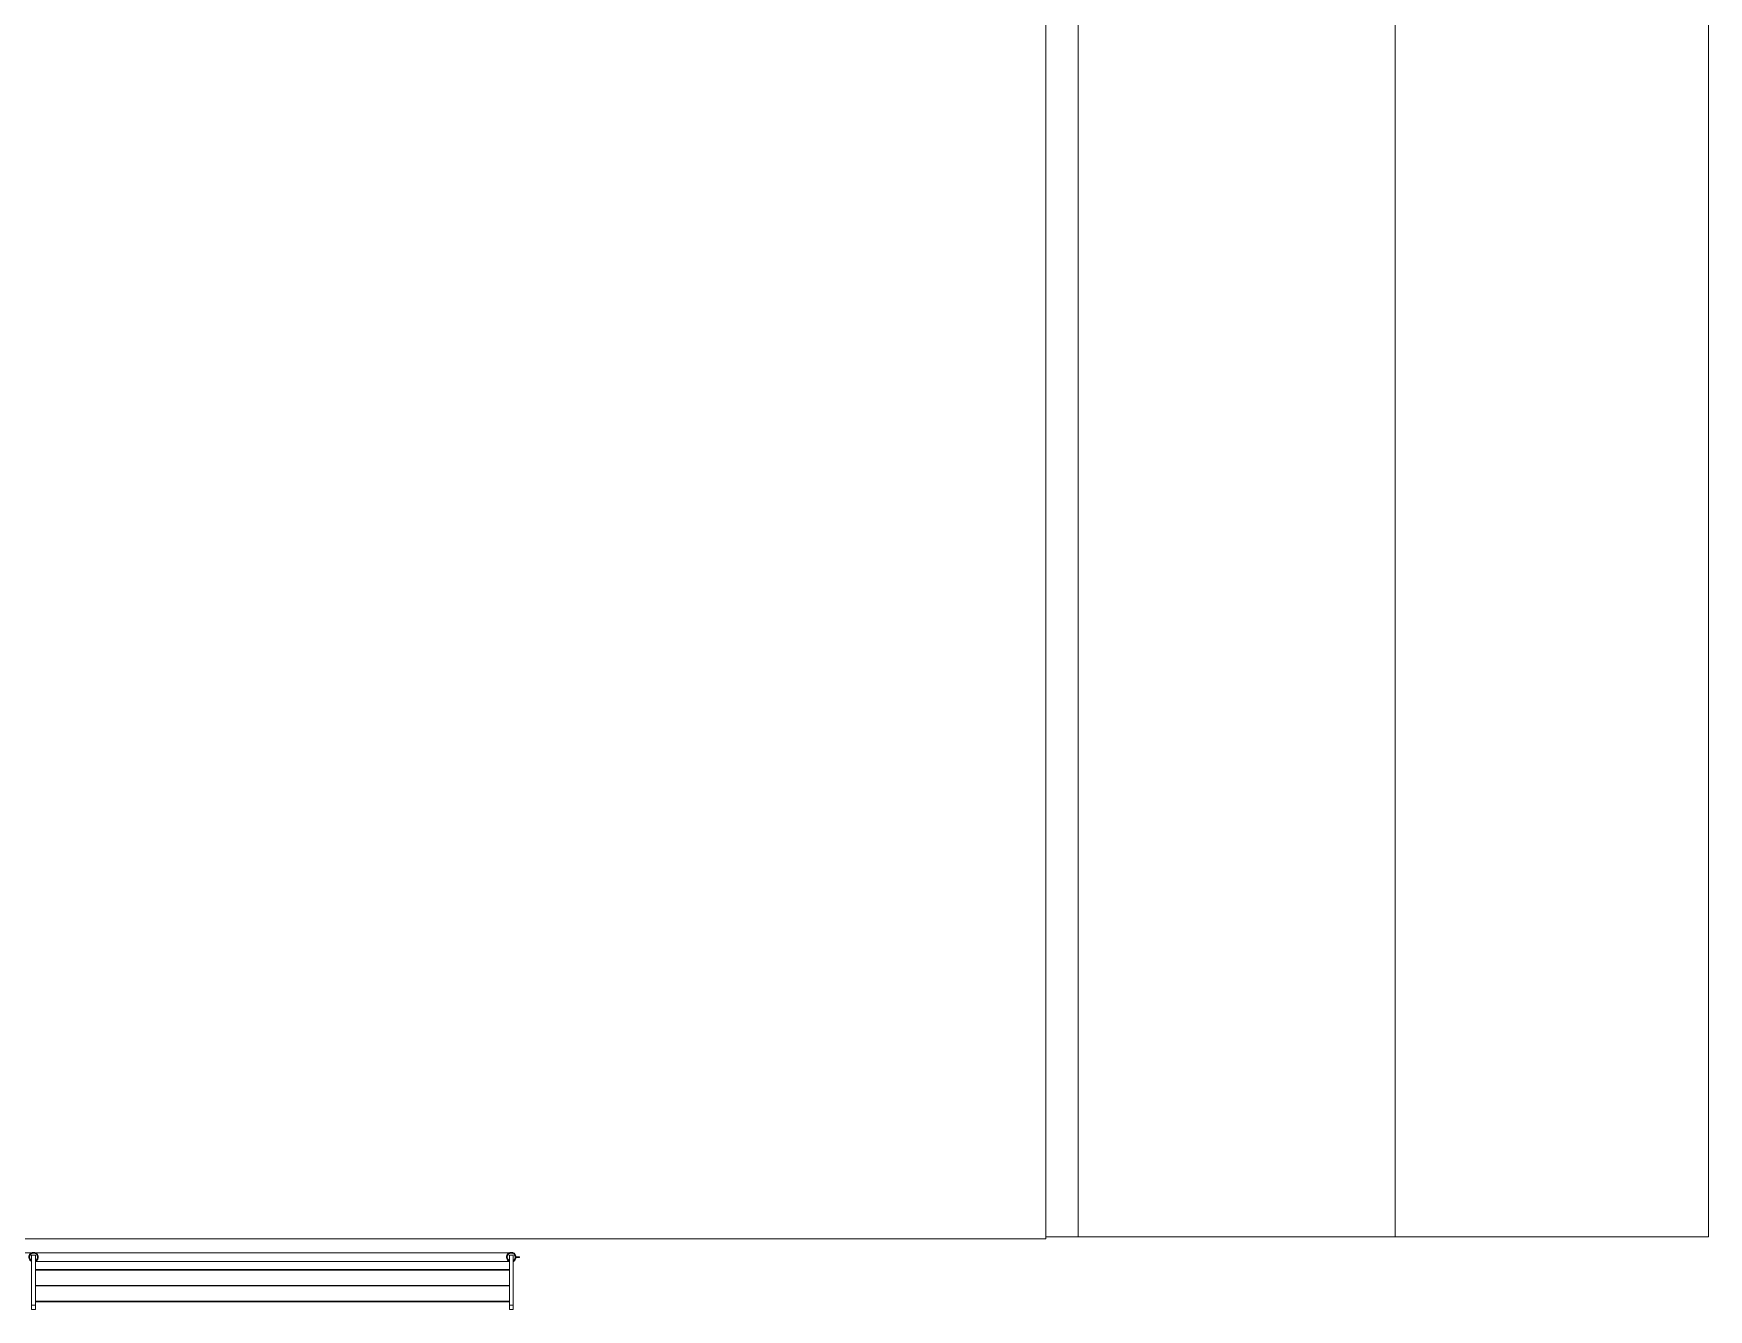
# Model space of a CAD drawing. Header units: metres. Extents: x -55 to 260, y -121 to 64.
# Drawn here: x 237.16 to 247.73, y -101.63 to -93.58 of the extents above; entities that cross this region are included whole.
import ezdxf

# ---------------------------------------------------------------- set-up
doc = ezdxf.new("R2010")
doc.units = ezdxf.units.M
for name, color, linetype, lineweight in [('0-1', 7, 'Continuous', 5), ('06MUREXT-3', 10, 'Continuous', 5), ('55BARANDAL-1', 253, 'Continuous', 5), ('70LINEA-1', 254, 'Continuous', 5)]:
    doc.layers.add(name, color=color, linetype=linetype, lineweight=lineweight)

# ---------------------------------------------------------------- blocks, each defined once
blk = doc.blocks.new('Railing - Wire Post - Chainlink-V301-A1 _ A700')
at = {"layer": '55BARANDAL-1'}
for p, q in [((-0.331, 0.012), (-0.323, 0.012)), ((-0.331, 0.012), (-0.331, -0.013)), ((-0.323, 0.012), (-0.317, 0.012)), ((-0.317, 0.012), (-0.311, 0.012)), ((-0.311, 0.012), (-0.304, 0.012)), ((-0.304, 0.012), (-0.304, -0.013)), ((0.013, 0.012), (-0.304, 0.012)), ((0.013, -0.013), (0.013, 0.012)), ((-0.331, -0.013), (-0.323, -0.013)), ((-0.323, -0.013), (-0.317, -0.013)), ((-0.317, -0.013), (-0.311, -0.013)), ((-0.311, -0.013), (-0.304, -0.013)), ((0.013, -0.013), (-0.304, -0.013)), ((-0.003, -0.03), (-0.003, -0.052)), ((-0.003, -0.052), (-0.003, -0.03)), ((-0.003, -0.03), (-0.003, -0.052)), ((-0.003, -0.052), (-0.003, -0.03)), ((-0.003, -0.03), (-0.003, -0.052)), ((-0.003, -0.052), (-0.003, -0.03)), ((-0.003, -0.03), (-0.003, -0.052)), ((-0.003, -0.052), (-0.003, -0.03)), ((-0.003, -0.03), (-0.003, -0.052)), ((-0.003, -0.052), (-0.003, -0.03)), ((-0.003, -0.052), (0.002, -0.052)), ((-0.002, -0.044), (-0.002, -0.033)), ((-0.002, -0.033), (0.001, -0.033)), ((-0.002, -0.052), (-0.002, -0.033)), ((0.001, -0.052), (-0.002, -0.052)), ((0.001, -0.033), (0.001, -0.044)), ((0.001, -0.033), (0.001, -0.052)), ((0.002, -0.052), (0.002, -0.03)), ((0.002, -0.03), (0.002, -0.052)), ((0.002, -0.052), (0.002, -0.03)), ((0.002, -0.03), (0.002, -0.052)), ((0.002, -0.052), (0.002, -0.03)), ((0.002, -0.03), (0.002, -0.052)), ((0.002, -0.052), (0.002, -0.03)), ((0.002, -0.03), (0.002, -0.052)), ((0.002, -0.052), (0.002, -0.03)), ((0.002, -0.03), (0.002, -0.052))]:
    blk.add_line(p, q, dxfattribs=at)
for radius, start, end in [(0.0301, 206.3748, 2.2872), (0.0301, 206.3748, 2.2872), (0.0301, 206.3748, 2.2872), (0.0301, 206.3748, 2.2872), (0.0301, 206.3748, 2.2872), (0.0301, 206.3748, 2.2872), (0.0301, 206.3748, 2.2872), (0.0301, 206.3748, 2.2872), (0.0301, 206.3748, 2.2872), (0.0301, 206.3748, 2.2872), (0.0301, 206.3748, 2.2872), (0.0301, 206.3748, 2.2872), (0.0301, 2.2872, 148.7371), (0.0301, 2.2872, 148.7371), (0.0251, 45, 150), (0.0251, 45, 150), (0.0251, 90, 148.3274), (0.0251, 270, 90), (0.0251, 0, 44.9925), (0.0251, 0, 44.9925), (0.0251, 315.0075, 0), (0.0251, 315.0075, 0), (0.0251, 315.0075, 0), (0.0251, 315.0075, 0), (0.0251, 315.0075, 0), (0.0251, 315.0075, 0), (0.0251, 315.0075, 0), (0.0301, 2.2872, 16.9322), (0.0301, 2.2872, 16.9322), (0.0301, 2.2872, 16.9322), (0.0301, 2.2872, 16.9322), (0.0301, 2.2872, 16.9322), (0.0301, 2.2872, 16.9322), (0.0301, 2.2872, 16.9322), (0.0301, 2.2872, 16.9322), (0.0301, 2.2872, 16.9322), (0.0301, 2.2872, 16.9322), (0.0251, 210, 315), (0.0251, 210, 315), (0.0251, 210, 315), (0.0251, 210, 315), (0.0251, 210, 315), (0.0251, 210, 315), (0.0251, 210, 315), (0.0251, 210, 315), (0.0251, 210, 315), (0.0251, 210, 315), (0.0251, 210, 315), (0.0251, 210, 315), (0.0251, 211.6726, 270), (0.0301, 265.2285, 274.7715), (0.0301, 265.2285, 274.7715), (0.0301, 265.2285, 274.7715), (0.0301, 265.2285, 274.7715), (0.0301, 265.2285, 274.7715), (0.0301, 265.2285, 274.7715), (0.0301, 265.2285, 274.7715), (0.0301, 265.2285, 274.7715), (0.0301, 265.2285, 274.7715), (0.0301, 265.2285, 274.7715), (0.0251, 315.0075, 360), (0.0251, 315.0075, 360), (0.0251, 315.0075, 360), (0.0251, 315.0075, 360), (0.0251, 315.0075, 360)]:
    blk.add_arc((0, 0), radius, start, end, dxfattribs=at)
blk = doc.blocks.new('Railing - Wire Post - Chainlink 2-V326-A1 _ A700')
at = {"layer": '55BARANDAL-1'}
for p, q in [((-0.331, 0.012), (-0.323, 0.012)), ((-0.331, 0.012), (-0.331, -0.013)), ((-0.323, 0.012), (-0.317, 0.012)), ((-0.317, 0.012), (-0.311, 0.012)), ((-0.311, 0.012), (-0.304, 0.012)), ((-0.304, 0.012), (-0.304, -0.013)), ((0.013, 0.012), (-0.304, 0.012)), ((0.013, -0.013), (0.013, 0.012)), ((-0.331, -0.013), (-0.323, -0.013)), ((-0.323, -0.013), (-0.317, -0.013)), ((-0.317, -0.013), (-0.311, -0.013)), ((-0.311, -0.013), (-0.304, -0.013)), ((0.013, -0.013), (-0.304, -0.013))]:
    blk.add_line(p, q, dxfattribs=at)
for radius, start, end in [(0.0301, 206.3748, 2.2872), (0.0301, 206.3748, 2.2872), (0.0301, 2.2872, 148.7371), (0.0301, 2.2872, 148.7371), (0.0251, 45, 150), (0.0251, 45, 150), (0.0251, 90, 148.3274), (0.0251, 270, 90), (0.0251, 0, 44.9925), (0.0251, 0, 44.9925), (0.0251, 315.0075, 0), (0.0251, 315.0075, 0), (0.0301, 336.8856, 2.2872), (0.0301, 336.8856, 2.2872), (0.0301, 336.8856, 2.2872), (0.0301, 336.8856, 2.2872), (0.0301, 336.8856, 2.2872), (0.0301, 336.8856, 2.2872), (0.0301, 336.8856, 2.2872), (0.0301, 336.8856, 2.2872), (0.0301, 336.8856, 2.2872), (0.0301, 336.8856, 2.2872), (0.0301, 2.2872, 16.9322), (0.0301, 2.2872, 16.9322), (0.0301, 2.2872, 16.9322), (0.0301, 2.2872, 16.9322), (0.0301, 2.2872, 16.9322), (0.0301, 2.2872, 16.9322), (0.0301, 2.2872, 16.9322), (0.0301, 2.2872, 16.9322), (0.0301, 2.2872, 16.9322), (0.0301, 2.2872, 16.9322), (0.0251, 210, 315), (0.0251, 210, 315), (0.0251, 211.6726, 270)]:
    blk.add_arc((0, 0), radius, start, end, dxfattribs=at)
blk = doc.blocks.new('Railing - Railing-8511726-A1 _ A700')
at = {"layer": '55BARANDAL-1'}
for p, q in [((240.175, -101.274), (20.175, -101.274)), ((240.175, -101.278), (240.175, -101.274)), ((237.174, -101.329), (240.163, -101.329)), ((240.163, -101.38), (237.174, -101.38)), ((237.174, -101.384), (240.163, -101.384)), ((240.163, -101.48), (237.174, -101.48)), ((237.174, -101.484), (240.163, -101.484)), ((240.163, -101.58), (237.174, -101.58)), ((237.174, -101.584), (240.163, -101.584))]:
    blk.add_line(p, q, dxfattribs=at)
at = {"rotation": 90}
for name, p in [('Railing - Wire Post - Chainlink 2-V326-A1 _ A700', (237.162, -101.302)), ('Railing - Wire Post - Chainlink-V301-A1 _ A700', (240.175, -101.302))]:
    blk.add_blockref(name, p, dxfattribs=at)
blk = doc.blocks.new('22011_AR_rvt-1-A1 _ A700')
at = {"layer": '06MUREXT-3'}
for p, q in [((243.547, -101.173), (243.547, -88.74)), ((243.75, -88.74), (243.75, -101.173)), ((243.75, -101.173), (243.547, -101.173))]:
    blk.add_line(p, q, dxfattribs=at)
at = {"layer": '70LINEA-1'}
for p, q in [((247.726, -89.029), (247.726, -101.173)), ((230.074, -101.186), (243.547, -101.187)), ((243.547, -101.187), (243.547, -101.173)), ((247.726, -101.173), (245.75, -101.173))]:
    blk.add_line(p, q, dxfattribs=at)
at = {"layer": '55BARANDAL-1'}
blk.add_blockref('Railing - Railing-8511726-A1 _ A700', (0, 0), dxfattribs=at)
blk = doc.blocks.new('Railing - Wire Post - Chainlink-V672-A1 _ A700')
at = {"layer": '55BARANDAL-1'}
for p, q in [((-0.331, 0.012), (-0.317, 0.012)), ((-0.331, 0.012), (-0.331, -0.013)), ((-0.317, 0.012), (-0.311, 0.012)), ((-0.311, 0.012), (-0.304, 0.012)), ((-0.304, 0.012), (-0.304, -0.013)), ((0.013, 0.012), (-0.304, 0.012)), ((0.013, -0.013), (0.013, 0.012)), ((-0.331, -0.013), (-0.317, -0.013)), ((-0.317, -0.013), (-0.311, -0.013)), ((-0.311, -0.013), (-0.304, -0.013)), ((0.013, -0.013), (-0.304, -0.013)), ((-0.003, -0.03), (-0.003, -0.052)), ((-0.003, -0.052), (-0.003, -0.03)), ((-0.003, -0.03), (-0.003, -0.052)), ((-0.003, -0.052), (-0.003, -0.03)), ((-0.003, -0.03), (-0.003, -0.052)), ((-0.003, -0.052), (-0.003, -0.03)), ((-0.003, -0.03), (-0.003, -0.052)), ((-0.003, -0.052), (-0.003, -0.03)), ((-0.003, -0.03), (-0.003, -0.052)), ((-0.003, -0.052), (-0.003, -0.03)), ((-0.003, -0.052), (0.002, -0.052)), ((-0.002, -0.044), (-0.002, -0.033)), ((-0.002, -0.033), (0.001, -0.033)), ((-0.002, -0.052), (-0.002, -0.033)), ((0.001, -0.052), (-0.002, -0.052)), ((0.001, -0.033), (0.001, -0.044)), ((0.001, -0.033), (0.001, -0.052)), ((0.002, -0.052), (0.002, -0.03)), ((0.002, -0.03), (0.002, -0.052)), ((0.002, -0.052), (0.002, -0.03)), ((0.002, -0.03), (0.002, -0.052)), ((0.002, -0.052), (0.002, -0.03)), ((0.002, -0.03), (0.002, -0.052)), ((0.002, -0.052), (0.002, -0.03)), ((0.002, -0.03), (0.002, -0.052)), ((0.002, -0.052), (0.002, -0.03)), ((0.002, -0.03), (0.002, -0.052))]:
    blk.add_line(p, q, dxfattribs=at)
for radius, start, end in [(0.0301, 206.3748, 2.2872), (0.0301, 206.3748, 2.2872), (0.0301, 206.3748, 2.2872), (0.0301, 206.3748, 2.2872), (0.0301, 206.3748, 2.2872), (0.0301, 206.3748, 2.2872), (0.0301, 206.3748, 2.2872), (0.0301, 206.3748, 2.2872), (0.0301, 206.3748, 2.2872), (0.0301, 206.3748, 2.2872), (0.0301, 206.3748, 2.2872), (0.0301, 206.3748, 2.2872), (0.0301, 2.2872, 148.7371), (0.0301, 2.2872, 148.7371), (0.0251, 45, 150), (0.0251, 45, 150), (0.0251, 90, 148.3274), (0.0251, 270, 90), (0.0251, 0, 44.9925), (0.0251, 0, 44.9925), (0.0251, 315.0075, 0), (0.0251, 315.0075, 0), (0.0251, 315.0075, 0), (0.0251, 315.0075, 0), (0.0251, 315.0075, 0), (0.0251, 315.0075, 0), (0.0251, 315.0075, 0), (0.0251, 315.0075, 0), (0.0251, 315.0075, 0), (0.0251, 315.0075, 0), (0.0251, 315.0075, 0), (0.0251, 315.0075, 0), (0.0301, 2.2872, 16.9322), (0.0301, 2.2872, 16.9322), (0.0301, 2.2872, 16.9322), (0.0301, 2.2872, 16.9322), (0.0301, 2.2872, 16.9322), (0.0301, 2.2872, 16.9322), (0.0301, 2.2872, 16.9322), (0.0301, 2.2872, 16.9322), (0.0301, 2.2872, 16.9322), (0.0301, 2.2872, 16.9322), (0.0251, 210, 315), (0.0251, 210, 315), (0.0251, 210, 315), (0.0251, 210, 315), (0.0251, 210, 315), (0.0251, 210, 315), (0.0251, 210, 315), (0.0251, 210, 315), (0.0251, 210, 315), (0.0251, 210, 315), (0.0251, 210, 315), (0.0251, 210, 315), (0.0251, 211.6726, 270), (0.0301, 265.2285, 274.7715), (0.0301, 265.2285, 274.7715), (0.0301, 265.2285, 274.7715), (0.0301, 265.2285, 274.7715), (0.0301, 265.2285, 274.7715), (0.0301, 265.2285, 274.7715), (0.0301, 265.2285, 274.7715), (0.0301, 265.2285, 274.7715), (0.0301, 265.2285, 274.7715), (0.0301, 265.2285, 274.7715)]:
    blk.add_arc((0, 0), radius, start, end, dxfattribs=at)
blk = doc.blocks.new('Railing - Wire Post - Chainlink 2-V697-A1 _ A700')
at = {"layer": '55BARANDAL-1'}
for p, q in [((-0.331, 0.012), (-0.317, 0.012)), ((-0.331, 0.012), (-0.331, -0.013)), ((-0.317, 0.012), (-0.311, 0.012)), ((-0.311, 0.012), (-0.304, 0.012)), ((-0.304, 0.012), (-0.304, -0.013)), ((0.013, 0.012), (-0.304, 0.012)), ((0.013, -0.013), (0.013, 0.012)), ((-0.331, -0.013), (-0.317, -0.013)), ((-0.317, -0.013), (-0.311, -0.013)), ((-0.311, -0.013), (-0.304, -0.013)), ((0.013, -0.013), (-0.304, -0.013))]:
    blk.add_line(p, q, dxfattribs=at)
for radius, start, end in [(0.0301, 206.3748, 2.2872), (0.0301, 206.3748, 2.2872), (0.0301, 2.2872, 148.7371), (0.0301, 2.2872, 148.7371), (0.0251, 45, 150), (0.0251, 45, 150), (0.0251, 90, 148.3274), (0.0251, 270, 90), (0.0251, 0, 44.9925), (0.0251, 0, 44.9925), (0.0251, 315.0075, 0), (0.0251, 315.0075, 0), (0.0301, 336.8856, 2.2872), (0.0301, 336.8856, 2.2872), (0.0301, 336.8856, 2.2872), (0.0301, 336.8856, 2.2872), (0.0301, 336.8856, 2.2872), (0.0301, 336.8856, 2.2872), (0.0301, 336.8856, 2.2872), (0.0301, 336.8856, 2.2872), (0.0301, 336.8856, 2.2872), (0.0301, 336.8856, 2.2872), (0.0301, 2.2872, 16.9322), (0.0301, 2.2872, 16.9322), (0.0301, 2.2872, 16.9322), (0.0301, 2.2872, 16.9322), (0.0301, 2.2872, 16.9322), (0.0301, 2.2872, 16.9322), (0.0301, 2.2872, 16.9322), (0.0301, 2.2872, 16.9322), (0.0301, 2.2872, 16.9322), (0.0301, 2.2872, 16.9322), (0.0251, 210, 315), (0.0251, 210, 315), (0.0251, 211.6726, 270)]:
    blk.add_arc((0, 0), radius, start, end, dxfattribs=at)
blk = doc.blocks.new('Railing - Railing-V701-A1 _ A700')
at = {"layer": '55BARANDAL-1'}
for p, q in [((240.175, -101.274), (20.175, -101.274)), ((240.175, -101.278), (240.175, -101.274)), ((237.174, -101.329), (240.163, -101.329)), ((240.163, -101.38), (237.174, -101.38)), ((237.174, -101.384), (240.163, -101.384)), ((240.163, -101.48), (237.174, -101.48)), ((237.174, -101.484), (240.163, -101.484)), ((240.163, -101.58), (237.174, -101.58)), ((237.174, -101.584), (240.163, -101.584))]:
    blk.add_line(p, q, dxfattribs=at)
at = {"rotation": 90}
for name, p in [('Railing - Wire Post - Chainlink 2-V697-A1 _ A700', (237.162, -101.302)), ('Railing - Wire Post - Chainlink-V672-A1 _ A700', (240.175, -101.302))]:
    blk.add_blockref(name, p, dxfattribs=at)
blk = doc.blocks.new('22011_AR_rvt-2-A1 _ A700')
at = {"layer": '06MUREXT-3'}
for p, q in [((243.547, -101.173), (243.547, -88.74)), ((243.75, -88.74), (243.75, -101.173)), ((243.75, -101.173), (243.547, -101.173))]:
    blk.add_line(p, q, dxfattribs=at)
at = {"layer": '70LINEA-1'}
for p, q in [((245.75, -87.223), (245.75, -101.173)), ((247.726, -89.029), (247.726, -101.173)), ((230.074, -101.186), (243.547, -101.187)), ((243.547, -101.187), (243.547, -101.173)), ((245.75, -101.173), (243.75, -101.173)), ((247.726, -101.173), (245.75, -101.173))]:
    blk.add_line(p, q, dxfattribs=at)
at = {"layer": '55BARANDAL-1'}
blk.add_blockref('Railing - Railing-V701-A1 _ A700', (0, 0), dxfattribs=at)

msp = doc.modelspace()

# ---------------------------------------------------------------- block references
at = {"layer": '0-1'}
for name in ['22011_AR_rvt-2-A1 _ A700', '22011_AR_rvt-1-A1 _ A700']:
    msp.add_blockref(name, (0, 0), dxfattribs=at)

doc.saveas('drawing.dxf')
